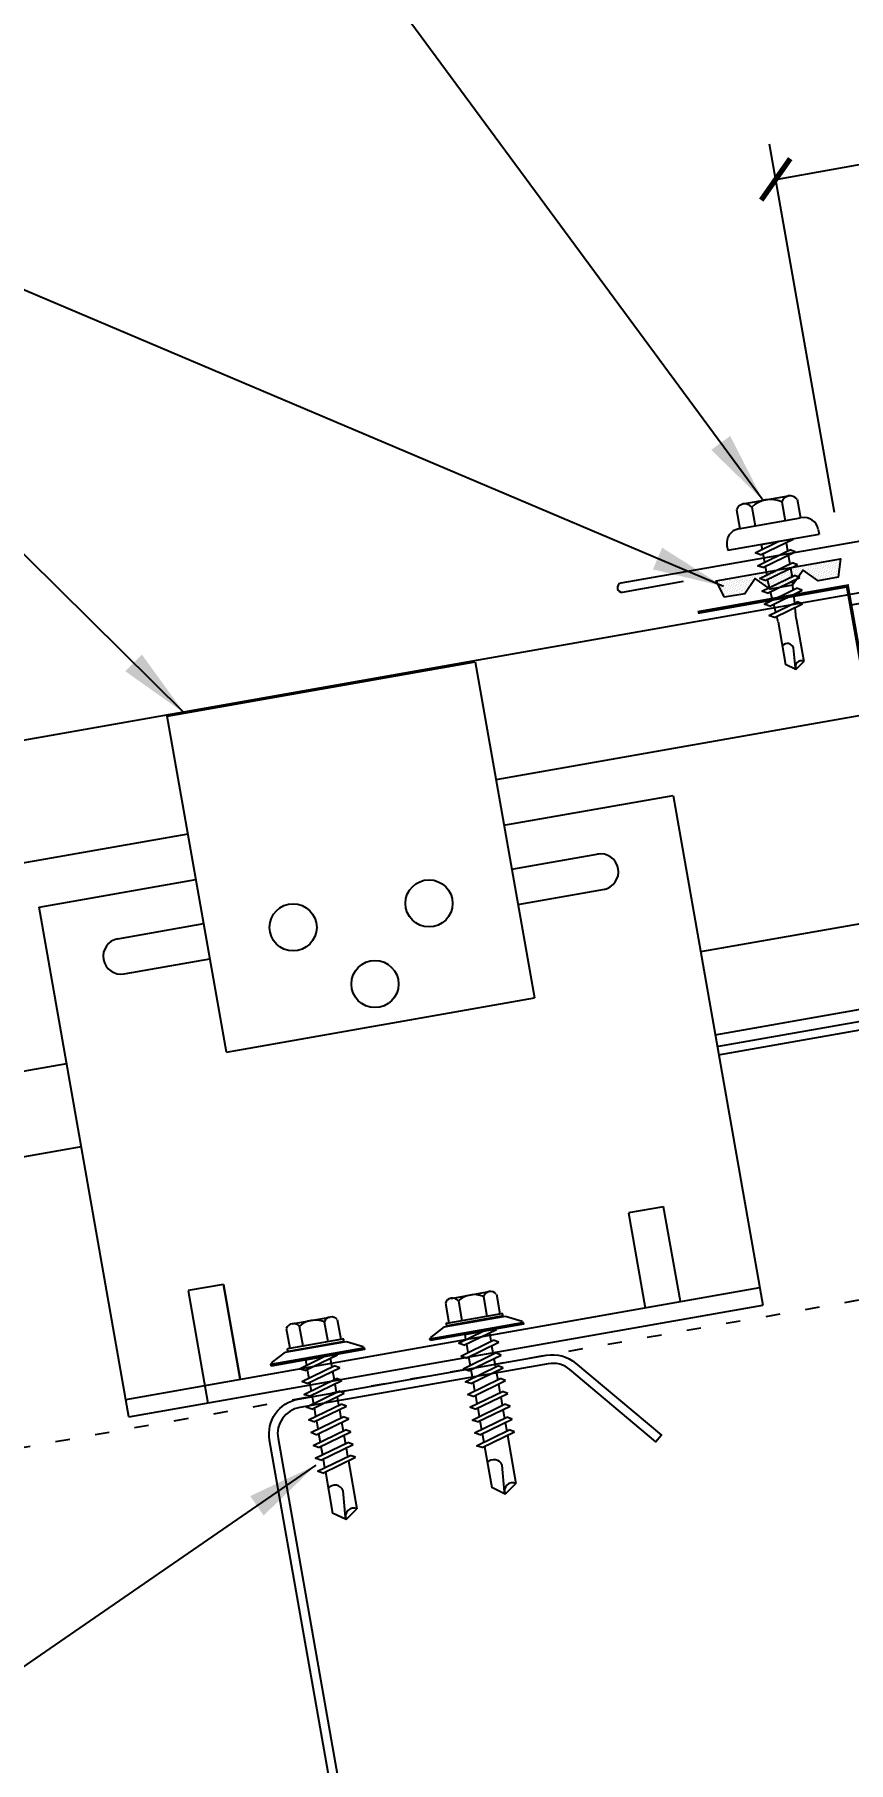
# Model space of a CAD drawing. Header units: inches. Extents: x 6.5 to 41.7, y 11.9 to 43.1.
# Drawn here: x 18.92 to 24.61, y 19.62 to 31.7 of the extents above; entities that cross this region are included whole.
import ezdxf

# ---------------------------------------------------------------- set-up
doc = ezdxf.new("R2010")
doc.units = ezdxf.units.IN
doc.header["$MEASUREMENT"] = 0
doc.linetypes.add('ACAD_ISO07W100', pattern=[3, 0, -3])
for name, color, linetype in [('CLIP', 5, 'Continuous'), ('CLO', 3, 'Continuous'), ('DIM', 7, 'Continuous'), ('FASTENER', 9, 'Continuous'), ('PANEL', 11, 'Continuous'), ('STLA', 12, 'Continuous'), ('TAPE', 8, 'Continuous'), ('TEXT', 2, 'Continuous'), ('TRIM', 6, 'Continuous')]:
    doc.layers.add(name, color=color, linetype=linetype)
doc.styles.add('TEXT1', font='ROMANS.shx', dxfattribs={"width": 0.75, "height": 0.375})
doc.dimstyles.new('DETAIL', dxfattribs={"dimscale": 4, "dimtxt": 0.09375, "dimasz": 0.0625, "dimexe": 0.0625, "dimexo": 0.125, "dimgap": 0.0625, "dimtad": 1, "dimdec": 4, "dimzin": 3, "dimdsep": 46, "dimlunit": 4, "dimtxsty": 'TEXT1', "dimblk": 'ARCHTICK', "dimcen": 0.0625, "dimclrd": 7, "dimclre": 7, "dimclrt": 2, "dimadec": 0, "dimazin": 0, "dimtfac": 0.59375, "dimtdec": 4, "dimtmove": 0, "dimatfit": 3, "dimfxl": 0, "dimtolj": 1, "dimtzin": 3, "dimarcsym": 0})
doc.dimstyles.new('DETAIL$7', dxfattribs={"dimscale": 4, "dimtxt": 0.09375, "dimasz": 0.125, "dimexe": 0.0625, "dimexo": 0.125, "dimgap": 0.0625, "dimtad": 1, "dimdec": 4, "dimzin": 3, "dimdsep": 46, "dimlunit": 4, "dimtxsty": 'TEXT1', "dimblk": 'ARCHTICK', "dimcen": 0.0625, "dimclrd": 7, "dimclre": 7, "dimclrt": 2, "dimadec": 0, "dimazin": 0, "dimtfac": 0.59375, "dimtdec": 4, "dimtmove": 0, "dimatfit": 3, "dimfxl": 0, "dimfrac": 2, "dimtolj": 1, "dimtzin": 3, "dimarcsym": 0})

# ---------------------------------------------------------------- blocks, each defined once
blk = doc.blocks.new('MB_DW1')
at = {"layer": 'FASTENER'}
for p, q in [((-0.181, 0.276), (-0.181, 0.137)), ((-0.135, 0.302), (0.135, 0.302)), ((-0.089, 0.276), (-0.089, 0.137)), ((0.089, 0.276), (0.089, 0.137)), ((0.181, 0.276), (0.181, 0.137)), ((-0.193, 0.137), (0.193, 0.137)), ((-0.181, 0.137), (0.181, 0.137)), ((-0.217, 0.114), (-0.326, 0.059)), ((-0.326, 0.059), (-0.326, 0.049)), ((-0.326, 0.049), (0.326, 0.049)), ((-0.217, 0.114), (0.217, 0.114)), ((-0.193, 0.119), (0.193, 0.119)), ((-0.139, -0.016), (0.046, 0.037)), ((-0.104, -0.036), (0.139, 0.033)), ((-0.086, 0.037), (-0.086, -0.001)), ((-0.086, 0.037), (0.086, 0.037)), ((0.086, 0.037), (0.133, 0.037)), ((0.086, 0.018), (0.086, -0.042)), ((0.139, 0.033), (0.133, 0.037)), ((0.217, 0.114), (0.326, 0.059)), ((0.326, 0.059), (0.326, 0.049)), ((-0.104, -0.036), (-0.139, -0.016)), ((-0.139, -0.107), (0.104, -0.038)), ((-0.104, -0.127), (-0.139, -0.107)), ((-0.104, -0.127), (0.139, -0.058)), ((-0.086, -0.031), (-0.086, -0.092)), ((0.086, -0.073), (0.086, -0.133)), ((0.139, -0.058), (0.104, -0.038)), ((-0.139, -0.198), (0.104, -0.128)), ((-0.104, -0.218), (-0.139, -0.198)), ((-0.139, -0.289), (0.104, -0.219)), ((-0.104, -0.218), (0.139, -0.149)), ((-0.104, -0.309), (0.139, -0.239)), ((-0.086, -0.122), (-0.086, -0.183)), ((-0.086, -0.213), (-0.086, -0.274)), ((0.086, -0.164), (0.086, -0.224)), ((0.139, -0.149), (0.104, -0.128)), ((0.139, -0.239), (0.104, -0.219)), ((-0.104, -0.309), (-0.139, -0.289)), ((-0.139, -0.38), (0.104, -0.31)), ((-0.104, -0.4), (0.139, -0.33)), ((-0.086, -0.304), (-0.086, -0.364)), ((0.086, -0.255), (0.086, -0.315)), ((0.086, -0.345), (0.086, -0.406)), ((0.139, -0.33), (0.104, -0.31)), ((-0.104, -0.4), (-0.139, -0.38)), ((-0.139, -0.47), (0.104, -0.401)), ((-0.104, -0.491), (-0.139, -0.47)), ((-0.104, -0.491), (0.139, -0.421)), ((-0.086, -0.395), (-0.086, -0.455)), ((0.086, -0.436), (0.086, -0.497)), ((0.139, -0.421), (0.104, -0.401)), ((-0.139, -0.561), (0.104, -0.492)), ((-0.104, -0.581), (-0.139, -0.561)), ((-0.139, -0.652), (0.104, -0.583)), ((-0.104, -0.581), (0.139, -0.512)), ((-0.104, -0.672), (0.139, -0.603)), ((-0.086, -0.486), (-0.086, -0.546)), ((-0.086, -0.577), (-0.086, -0.637)), ((0.086, -0.527), (0.086, -0.588)), ((0.139, -0.512), (0.104, -0.492)), ((0.139, -0.603), (0.104, -0.583)), ((-0.104, -0.672), (-0.139, -0.652)), ((-0.139, -0.743), (0.104, -0.674)), ((-0.104, -0.763), (0.139, -0.694)), ((-0.086, -0.667), (-0.086, -0.728)), ((0.086, -0.618), (0.086, -0.679)), ((0.086, -0.709), (0.086, -1.05)), ((0.139, -0.694), (0.104, -0.674)), ((-0.104, -0.763), (-0.139, -0.743)), ((-0.086, -0.758), (-0.086, -1.05)), ((-0.002, -1.095), (0.014, -0.909)), ((0, -1.111), (-0.086, -1.05)), ((0, -1.111), (0.086, -1.05))]:
    blk.add_line(p, q, dxfattribs=at)
blk.add_lwpolyline([(-0.331, 0.037), (-0.331, 0.049), (0.331, 0.049), (0.331, 0.037)], close=True, dxfattribs=at)
for centre, radius, start, end in [((-0.135, 0.25), 0.0527, 29.8754, 150.1246), ((0, 0.138), 0.164, 56.9974, 123.0026), ((0.135, 0.25), 0.0527, 29.8754, 150.1246), ((-0.193, 0.128), 0.00894, 90, 270), ((0.193, 0.128), 0.00894, 270, 90), ((-0.046, -0.921), 0.0615, 11.1445, 130.906), ((0.054, -1.097), 0.0563, 55.4585, 194.8454)]:
    blk.add_arc(centre, radius, start, end, dxfattribs=at)
blk = doc.blocks.new('MB_DW4')
at = {"layer": 'FASTENER'}
for p, q in [((-0.217, 0.305), (-0.217, 0.171)), ((-0.163, 0.337), (0.159, 0.337)), ((-0.108, 0.305), (-0.108, 0.171)), ((0.105, 0.305), (0.105, 0.171)), ((0.214, 0.305), (0.214, 0.171)), ((-0.226, 0.171), (0.214, 0.171)), ((-0.326, 0.071), (-0.326, 0.037)), ((-0.326, 0.037), (0.322, 0.037)), ((-0.141, -0.014), (0.037, 0.037)), ((-0.105, -0.034), (0.137, 0.035)), ((-0.088, 0.037), (-0.088, 0.001)), ((-0.088, 0.037), (0.085, 0.037)), ((0.085, 0.037), (0.134, 0.037)), ((0.085, 0.02), (0.085, -0.041)), ((0.137, 0.035), (0.134, 0.037)), ((0.322, 0.071), (0.322, 0.037)), ((-0.105, -0.034), (-0.141, -0.014)), ((-0.141, -0.105), (0.102, -0.036)), ((-0.105, -0.125), (-0.141, -0.105)), ((-0.105, -0.125), (0.137, -0.056)), ((-0.088, -0.029), (-0.088, -0.09)), ((-0.088, -0.12), (-0.088, -0.181)), ((0.085, -0.071), (0.085, -0.131)), ((0.137, -0.056), (0.102, -0.036)), ((-0.141, -0.196), (0.102, -0.127)), ((-0.105, -0.216), (-0.141, -0.196)), ((-0.141, -0.287), (0.102, -0.217)), ((-0.105, -0.216), (0.137, -0.147)), ((-0.105, -0.307), (0.137, -0.238)), ((-0.084, -0.27), (-0.088, -0.211)), ((0.084, -0.223), (0.085, -0.211)), ((0.085, -0.162), (0.085, -0.211)), ((0.137, -0.147), (0.102, -0.127)), ((0.137, -0.238), (0.102, -0.217)), ((-0.105, -0.307), (-0.141, -0.287)), ((-0.141, -0.378), (0.102, -0.308)), ((-0.105, -0.398), (0.137, -0.328)), ((-0.078, -0.36), (-0.082, -0.3)), ((0.071, -0.408), (0.075, -0.346)), ((0.077, -0.315), (0.082, -0.253)), ((0.137, -0.328), (0.102, -0.308)), ((-0.105, -0.398), (-0.141, -0.378)), ((-0.122, -0.463), (0.089, -0.403)), ((-0.086, -0.483), (-0.122, -0.463)), ((-0.086, -0.483), (0.124, -0.423)), ((-0.071, -0.449), (-0.075, -0.389)), ((-0.066, -0.516), (-0.069, -0.478)), ((0.063, -0.515), (0.068, -0.439)), ((0.124, -0.423), (0.089, -0.403)), ((-0.066, -0.516), (-0.066, -0.82)), ((0.063, -0.516), (0.063, -0.82)), ((-0.003, -0.854), (0.009, -0.714)), ((-0.002, -0.866), (-0.066, -0.82)), ((-0.002, -0.866), (0.063, -0.82))]:
    blk.add_line(p, q, dxfattribs=at)
for centre, radius, start, end in [((-0.163, 0.274), 0.0628, 29.8754, 150.1246), ((-0.002, 0.141), 0.196, 56.9974, 123.0026), ((0.159, 0.274), 0.0628, 29.8754, 150.1246), ((-0.226, 0.071), 0.1, 90, 180), ((0.222, 0.071), 0.1, 0, 90), ((0.073, -0.516), 0.01, 175.9484, 180), ((-0.036, -0.723), 0.0461, 11.1445, 130.906), ((0.039, -0.855), 0.0422, 55.4585, 194.8454)]:
    blk.add_arc(centre, radius, start, end, dxfattribs=at)
blk = doc.blocks.new('*X4')
at = {"color": 0}
for p, q in [((-0.434, 0.135), (-0.434, 0.135)), ((-0.434, 0.123), (-0.434, 0.123)), ((-0.422, 0.141), (-0.422, 0.141)), ((-0.422, 0.129), (-0.422, 0.129)), ((-0.41, 0.135), (-0.41, 0.135)), ((-0.41, 0.123), (-0.41, 0.123)), ((-0.398, 0.141), (-0.398, 0.141)), ((-0.398, 0.129), (-0.398, 0.129)), ((-0.387, 0.135), (-0.387, 0.135)), ((-0.387, 0.123), (-0.387, 0.123)), ((-0.375, 0.141), (-0.375, 0.141)), ((-0.375, 0.129), (-0.375, 0.129)), ((-0.363, 0.135), (-0.363, 0.135)), ((-0.363, 0.123), (-0.363, 0.123)), ((-0.352, 0.141), (-0.352, 0.141)), ((-0.352, 0.129), (-0.352, 0.129)), ((-0.34, 0.135), (-0.34, 0.135)), ((-0.34, 0.123), (-0.34, 0.123)), ((-0.328, 0.141), (-0.328, 0.141)), ((-0.328, 0.129), (-0.328, 0.129)), ((-0.316, 0.135), (-0.316, 0.135)), ((-0.316, 0.123), (-0.316, 0.123)), ((-0.305, 0.141), (-0.305, 0.141)), ((-0.305, 0.129), (-0.305, 0.129)), ((-0.293, 0.135), (-0.293, 0.135)), ((-0.293, 0.123), (-0.293, 0.123)), ((-0.281, 0.141), (-0.281, 0.141)), ((-0.281, 0.129), (-0.281, 0.129)), ((-0.27, 0.135), (-0.27, 0.135)), ((-0.27, 0.123), (-0.27, 0.123)), ((-0.258, 0.141), (-0.258, 0.141)), ((-0.258, 0.129), (-0.258, 0.129)), ((-0.246, 0.135), (-0.246, 0.135)), ((-0.246, 0.123), (-0.246, 0.123)), ((-0.234, 0.141), (-0.234, 0.141)), ((-0.234, 0.129), (-0.234, 0.129)), ((-0.223, 0.135), (-0.223, 0.135)), ((-0.223, 0.123), (-0.223, 0.123)), ((-0.211, 0.141), (-0.211, 0.141)), ((-0.211, 0.129), (-0.211, 0.129)), ((-0.199, 0.135), (-0.199, 0.135)), ((-0.199, 0.123), (-0.199, 0.123)), ((-0.188, 0.141), (-0.188, 0.141)), ((-0.188, 0.129), (-0.188, 0.129)), ((-0.176, 0.135), (-0.176, 0.135)), ((-0.176, 0.123), (-0.176, 0.123)), ((-0.164, 0.141), (-0.164, 0.141)), ((-0.164, 0.129), (-0.164, 0.129)), ((-0.152, 0.135), (-0.152, 0.135)), ((-0.152, 0.123), (-0.152, 0.123)), ((-0.141, 0.141), (-0.141, 0.141)), ((-0.141, 0.129), (-0.141, 0.129)), ((-0.129, 0.135), (-0.129, 0.135)), ((-0.129, 0.123), (-0.129, 0.123)), ((-0.117, 0.141), (-0.117, 0.141)), ((-0.117, 0.129), (-0.117, 0.129)), ((-0.105, 0.135), (-0.105, 0.135)), ((-0.105, 0.123), (-0.105, 0.123)), ((-0.094, 0.141), (-0.094, 0.141)), ((-0.094, 0.129), (-0.094, 0.129)), ((-0.082, 0.135), (-0.082, 0.135)), ((-0.082, 0.123), (-0.082, 0.123)), ((-0.07, 0.141), (-0.07, 0.141)), ((-0.07, 0.129), (-0.07, 0.129)), ((-0.059, 0.135), (-0.059, 0.135)), ((-0.059, 0.123), (-0.059, 0.123)), ((-0.047, 0.141), (-0.047, 0.141)), ((-0.047, 0.129), (-0.047, 0.129)), ((-0.035, 0.135), (-0.035, 0.135)), ((-0.035, 0.123), (-0.035, 0.123)), ((-0.023, 0.141), (-0.023, 0.141)), ((-0.023, 0.129), (-0.023, 0.129)), ((-0.012, 0.135), (-0.012, 0.135)), ((-0.012, 0.123), (-0.012, 0.123)), ((0, 0.141), (0, 0.141)), ((0, 0.129), (0, 0.129)), ((0.012, 0.135), (0.012, 0.135)), ((0.012, 0.123), (0.012, 0.123)), ((0.023, 0.141), (0.023, 0.141)), ((0.023, 0.129), (0.023, 0.129)), ((0.035, 0.135), (0.035, 0.135)), ((0.035, 0.123), (0.035, 0.123)), ((0.047, 0.141), (0.047, 0.141)), ((0.047, 0.129), (0.047, 0.129)), ((0.059, 0.135), (0.059, 0.135)), ((0.059, 0.123), (0.059, 0.123)), ((0.07, 0.141), (0.07, 0.141)), ((0.07, 0.129), (0.07, 0.129)), ((0.082, 0.135), (0.082, 0.135)), ((0.082, 0.123), (0.082, 0.123)), ((0.094, 0.141), (0.094, 0.141)), ((0.094, 0.129), (0.094, 0.129)), ((0.105, 0.135), (0.105, 0.135)), ((0.105, 0.123), (0.105, 0.123)), ((0.117, 0.141), (0.117, 0.141)), ((0.117, 0.129), (0.117, 0.129)), ((0.129, 0.135), (0.129, 0.135)), ((0.129, 0.123), (0.129, 0.123)), ((0.141, 0.141), (0.141, 0.141)), ((0.141, 0.129), (0.141, 0.129)), ((0.152, 0.135), (0.152, 0.135)), ((0.152, 0.123), (0.152, 0.123)), ((0.164, 0.141), (0.164, 0.141)), ((0.164, 0.129), (0.164, 0.129)), ((0.176, 0.135), (0.176, 0.135)), ((0.176, 0.123), (0.176, 0.123)), ((0.188, 0.141), (0.188, 0.141)), ((0.188, 0.129), (0.188, 0.129)), ((0.199, 0.135), (0.199, 0.135)), ((0.199, 0.123), (0.199, 0.123)), ((0.211, 0.141), (0.211, 0.141)), ((0.211, 0.129), (0.211, 0.129)), ((0.223, 0.135), (0.223, 0.135)), ((0.223, 0.123), (0.223, 0.123)), ((0.234, 0.141), (0.234, 0.141)), ((0.234, 0.129), (0.234, 0.129)), ((0.246, 0.135), (0.246, 0.135)), ((0.246, 0.123), (0.246, 0.123)), ((0.258, 0.141), (0.258, 0.141)), ((0.258, 0.129), (0.258, 0.129)), ((0.27, 0.135), (0.27, 0.135)), ((0.27, 0.123), (0.27, 0.123)), ((0.281, 0.141), (0.281, 0.141)), ((0.281, 0.129), (0.281, 0.129)), ((0.293, 0.135), (0.293, 0.135)), ((0.293, 0.123), (0.293, 0.123)), ((0.305, 0.141), (0.305, 0.141)), ((0.305, 0.129), (0.305, 0.129)), ((0.316, 0.135), (0.316, 0.135)), ((0.316, 0.123), (0.316, 0.123)), ((0.328, 0.141), (0.328, 0.141)), ((0.328, 0.129), (0.328, 0.129)), ((0.34, 0.135), (0.34, 0.135)), ((0.34, 0.123), (0.34, 0.123)), ((0.352, 0.141), (0.352, 0.141)), ((0.352, 0.129), (0.352, 0.129)), ((0.363, 0.135), (0.363, 0.135)), ((0.363, 0.123), (0.363, 0.123)), ((0.375, 0.141), (0.375, 0.141)), ((0.375, 0.129), (0.375, 0.129)), ((0.387, 0.135), (0.387, 0.135)), ((0.387, 0.123), (0.387, 0.123)), ((0.398, 0.141), (0.398, 0.141)), ((0.398, 0.129), (0.398, 0.129)), ((0.41, 0.135), (0.41, 0.135)), ((0.41, 0.123), (0.41, 0.123)), ((0.422, 0.141), (0.422, 0.141)), ((0.422, 0.129), (0.422, 0.129)), ((0.434, 0.135), (0.434, 0.135)), ((0.434, 0.123), (0.434, 0.123)), ((-0.422, 0.117), (-0.422, 0.117)), ((-0.422, 0.105), (-0.422, 0.105)), ((-0.422, 0.094), (-0.422, 0.094)), ((-0.422, 0.082), (-0.422, 0.082)), ((-0.41, 0.111), (-0.41, 0.111)), ((-0.41, 0.1), (-0.41, 0.1)), ((-0.41, 0.088), (-0.41, 0.088)), ((-0.41, 0.076), (-0.41, 0.076)), ((-0.41, 0.064), (-0.41, 0.064)), ((-0.41, 0.053), (-0.41, 0.053)), ((-0.41, 0.041), (-0.41, 0.041)), ((-0.398, 0.117), (-0.398, 0.117)), ((-0.398, 0.105), (-0.398, 0.105)), ((-0.398, 0.094), (-0.398, 0.094)), ((-0.398, 0.082), (-0.398, 0.082)), ((-0.398, 0.07), (-0.398, 0.07)), ((-0.398, 0.059), (-0.398, 0.059)), ((-0.398, 0.047), (-0.398, 0.047)), ((-0.398, 0.035), (-0.398, 0.035)), ((-0.398, 0.023), (-0.398, 0.023)), ((-0.387, 0.111), (-0.387, 0.111)), ((-0.387, 0.1), (-0.387, 0.1)), ((-0.387, 0.088), (-0.387, 0.088)), ((-0.387, 0.076), (-0.387, 0.076)), ((-0.387, 0.064), (-0.387, 0.064)), ((-0.387, 0.053), (-0.387, 0.053)), ((-0.387, 0.041), (-0.387, 0.041)), ((-0.387, 0.029), (-0.387, 0.029)), ((-0.375, 0.117), (-0.375, 0.117)), ((-0.375, 0.105), (-0.375, 0.105)), ((-0.375, 0.094), (-0.375, 0.094)), ((-0.375, 0.082), (-0.375, 0.082)), ((-0.375, 0.07), (-0.375, 0.07)), ((-0.375, 0.059), (-0.375, 0.059)), ((-0.375, 0.047), (-0.375, 0.047)), ((-0.375, 0.035), (-0.375, 0.035)), ((-0.375, 0.023), (-0.375, 0.023)), ((-0.363, 0.111), (-0.363, 0.111)), ((-0.363, 0.1), (-0.363, 0.1)), ((-0.363, 0.088), (-0.363, 0.088)), ((-0.363, 0.076), (-0.363, 0.076)), ((-0.363, 0.064), (-0.363, 0.064)), ((-0.363, 0.053), (-0.363, 0.053)), ((-0.363, 0.041), (-0.363, 0.041)), ((-0.363, 0.029), (-0.363, 0.029)), ((-0.352, 0.117), (-0.352, 0.117)), ((-0.352, 0.105), (-0.352, 0.105)), ((-0.352, 0.094), (-0.352, 0.094)), ((-0.352, 0.082), (-0.352, 0.082)), ((-0.352, 0.07), (-0.352, 0.07)), ((-0.352, 0.059), (-0.352, 0.059)), ((-0.352, 0.047), (-0.352, 0.047)), ((-0.352, 0.035), (-0.352, 0.035)), ((-0.352, 0.023), (-0.352, 0.023)), ((-0.34, 0.111), (-0.34, 0.111)), ((-0.34, 0.1), (-0.34, 0.1)), ((-0.34, 0.088), (-0.34, 0.088)), ((-0.34, 0.076), (-0.34, 0.076)), ((-0.34, 0.064), (-0.34, 0.064)), ((-0.34, 0.053), (-0.34, 0.053)), ((-0.34, 0.041), (-0.34, 0.041)), ((-0.34, 0.029), (-0.34, 0.029)), ((-0.328, 0.117), (-0.328, 0.117)), ((-0.328, 0.105), (-0.328, 0.105)), ((-0.328, 0.094), (-0.328, 0.094)), ((-0.328, 0.082), (-0.328, 0.082)), ((-0.328, 0.07), (-0.328, 0.07)), ((-0.328, 0.059), (-0.328, 0.059)), ((-0.328, 0.047), (-0.328, 0.047)), ((-0.328, 0.035), (-0.328, 0.035)), ((-0.328, 0.023), (-0.328, 0.023)), ((-0.316, 0.111), (-0.316, 0.111)), ((-0.316, 0.1), (-0.316, 0.1)), ((-0.316, 0.088), (-0.316, 0.088)), ((-0.316, 0.076), (-0.316, 0.076)), ((-0.316, 0.064), (-0.316, 0.064)), ((-0.316, 0.053), (-0.316, 0.053)), ((-0.316, 0.041), (-0.316, 0.041)), ((-0.316, 0.029), (-0.316, 0.029)), ((-0.305, 0.117), (-0.305, 0.117)), ((-0.305, 0.105), (-0.305, 0.105)), ((-0.305, 0.094), (-0.305, 0.094)), ((-0.305, 0.082), (-0.305, 0.082)), ((-0.305, 0.07), (-0.305, 0.07)), ((-0.305, 0.059), (-0.305, 0.059)), ((-0.305, 0.047), (-0.305, 0.047)), ((-0.305, 0.035), (-0.305, 0.035)), ((-0.305, 0.023), (-0.305, 0.023)), ((-0.293, 0.111), (-0.293, 0.111)), ((-0.293, 0.1), (-0.293, 0.1)), ((-0.293, 0.088), (-0.293, 0.088)), ((-0.293, 0.076), (-0.293, 0.076)), ((-0.293, 0.064), (-0.293, 0.064)), ((-0.293, 0.053), (-0.293, 0.053)), ((-0.293, 0.041), (-0.293, 0.041)), ((-0.293, 0.029), (-0.293, 0.029)), ((-0.281, 0.117), (-0.281, 0.117)), ((-0.281, 0.105), (-0.281, 0.105)), ((-0.281, 0.094), (-0.281, 0.094)), ((-0.281, 0.082), (-0.281, 0.082)), ((-0.281, 0.07), (-0.281, 0.07)), ((-0.281, 0.059), (-0.281, 0.059)), ((-0.281, 0.047), (-0.281, 0.047)), ((-0.281, 0.035), (-0.281, 0.035)), ((-0.281, 0.023), (-0.281, 0.023)), ((-0.27, 0.111), (-0.27, 0.111)), ((-0.27, 0.1), (-0.27, 0.1)), ((-0.27, 0.088), (-0.27, 0.088)), ((-0.27, 0.076), (-0.27, 0.076)), ((-0.27, 0.064), (-0.27, 0.064)), ((-0.27, 0.053), (-0.27, 0.053)), ((-0.27, 0.041), (-0.27, 0.041)), ((-0.27, 0.029), (-0.27, 0.029)), ((-0.258, 0.117), (-0.258, 0.117)), ((-0.258, 0.105), (-0.258, 0.105)), ((-0.258, 0.094), (-0.258, 0.094)), ((-0.258, 0.082), (-0.258, 0.082)), ((-0.258, 0.07), (-0.258, 0.07)), ((-0.258, 0.059), (-0.258, 0.059)), ((-0.258, 0.047), (-0.258, 0.047)), ((-0.258, 0.035), (-0.258, 0.035)), ((-0.258, 0.023), (-0.258, 0.023)), ((-0.246, 0.111), (-0.246, 0.111)), ((-0.246, 0.1), (-0.246, 0.1)), ((-0.246, 0.088), (-0.246, 0.088)), ((-0.246, 0.076), (-0.246, 0.076)), ((-0.246, 0.064), (-0.246, 0.064)), ((-0.246, 0.053), (-0.246, 0.053)), ((-0.246, 0.041), (-0.246, 0.041)), ((-0.234, 0.117), (-0.234, 0.117)), ((-0.234, 0.105), (-0.234, 0.105)), ((-0.234, 0.094), (-0.234, 0.094)), ((-0.234, 0.082), (-0.234, 0.082)), ((-0.234, 0.07), (-0.234, 0.07)), ((-0.234, 0.059), (-0.234, 0.059)), ((-0.234, 0.047), (-0.234, 0.047)), ((-0.223, 0.111), (-0.223, 0.111)), ((-0.223, 0.1), (-0.223, 0.1)), ((-0.223, 0.088), (-0.223, 0.088)), ((-0.223, 0.076), (-0.223, 0.076)), ((-0.223, 0.064), (-0.223, 0.064)), ((-0.211, 0.117), (-0.211, 0.117)), ((-0.211, 0.105), (-0.211, 0.105)), ((-0.211, 0.094), (-0.211, 0.094)), ((-0.211, 0.082), (-0.211, 0.082)), ((-0.211, 0.07), (-0.211, 0.07)), ((-0.199, 0.111), (-0.199, 0.111)), ((-0.199, 0.1), (-0.199, 0.1)), ((-0.199, 0.088), (-0.199, 0.088)), ((-0.188, 0.117), (-0.188, 0.117)), ((-0.188, 0.105), (-0.188, 0.105)), ((-0.188, 0.094), (-0.188, 0.094)), ((-0.176, 0.111), (-0.176, 0.111)), ((-0.164, 0.117), (-0.164, 0.117)), ((-0.164, 0.105), (-0.164, 0.105)), ((-0.152, 0.111), (-0.152, 0.111)), ((-0.152, 0.1), (-0.152, 0.1)), ((-0.141, 0.117), (-0.141, 0.117)), ((-0.141, 0.105), (-0.141, 0.105)), ((-0.141, 0.094), (-0.141, 0.094)), ((-0.141, 0.082), (-0.141, 0.082)), ((-0.129, 0.111), (-0.129, 0.111)), ((-0.129, 0.1), (-0.129, 0.1)), ((-0.129, 0.088), (-0.129, 0.088)), ((-0.129, 0.076), (-0.129, 0.076)), ((-0.117, 0.117), (-0.117, 0.117)), ((-0.117, 0.105), (-0.117, 0.105)), ((-0.117, 0.094), (-0.117, 0.094)), ((-0.117, 0.082), (-0.117, 0.082)), ((-0.117, 0.07), (-0.117, 0.07)), ((-0.117, 0.059), (-0.117, 0.059)), ((-0.105, 0.111), (-0.105, 0.111)), ((-0.105, 0.1), (-0.105, 0.1)), ((-0.105, 0.088), (-0.105, 0.088)), ((-0.105, 0.076), (-0.105, 0.076)), ((-0.105, 0.064), (-0.105, 0.064)), ((-0.105, 0.053), (-0.105, 0.053)), ((-0.094, 0.117), (-0.094, 0.117)), ((-0.094, 0.105), (-0.094, 0.105)), ((-0.094, 0.094), (-0.094, 0.094)), ((-0.094, 0.082), (-0.094, 0.082)), ((-0.094, 0.07), (-0.094, 0.07)), ((-0.094, 0.059), (-0.094, 0.059)), ((-0.094, 0.047), (-0.094, 0.047)), ((-0.094, 0.035), (-0.094, 0.035)), ((-0.082, 0.111), (-0.082, 0.111)), ((-0.082, 0.1), (-0.082, 0.1)), ((-0.082, 0.088), (-0.082, 0.088)), ((-0.082, 0.076), (-0.082, 0.076)), ((-0.082, 0.064), (-0.082, 0.064)), ((-0.082, 0.053), (-0.082, 0.053)), ((-0.082, 0.041), (-0.082, 0.041)), ((-0.082, 0.029), (-0.082, 0.029)), ((-0.07, 0.117), (-0.07, 0.117)), ((-0.07, 0.105), (-0.07, 0.105)), ((-0.07, 0.094), (-0.07, 0.094)), ((-0.07, 0.082), (-0.07, 0.082)), ((-0.07, 0.07), (-0.07, 0.07)), ((-0.07, 0.059), (-0.07, 0.059)), ((-0.07, 0.047), (-0.07, 0.047)), ((-0.07, 0.035), (-0.07, 0.035)), ((-0.07, 0.023), (-0.07, 0.023)), ((-0.059, 0.111), (-0.059, 0.111)), ((-0.059, 0.1), (-0.059, 0.1)), ((-0.059, 0.088), (-0.059, 0.088)), ((-0.059, 0.076), (-0.059, 0.076)), ((-0.059, 0.064), (-0.059, 0.064)), ((-0.059, 0.053), (-0.059, 0.053)), ((-0.059, 0.041), (-0.059, 0.041)), ((-0.059, 0.029), (-0.059, 0.029)), ((-0.047, 0.117), (-0.047, 0.117)), ((-0.047, 0.105), (-0.047, 0.105)), ((-0.047, 0.094), (-0.047, 0.094)), ((-0.047, 0.082), (-0.047, 0.082)), ((-0.047, 0.07), (-0.047, 0.07)), ((-0.047, 0.059), (-0.047, 0.059)), ((-0.047, 0.047), (-0.047, 0.047)), ((-0.047, 0.035), (-0.047, 0.035)), ((-0.047, 0.023), (-0.047, 0.023)), ((-0.035, 0.111), (-0.035, 0.111)), ((-0.035, 0.1), (-0.035, 0.1)), ((-0.035, 0.088), (-0.035, 0.088)), ((-0.035, 0.076), (-0.035, 0.076)), ((-0.035, 0.064), (-0.035, 0.064)), ((-0.035, 0.053), (-0.035, 0.053)), ((-0.035, 0.041), (-0.035, 0.041)), ((-0.035, 0.029), (-0.035, 0.029)), ((-0.023, 0.117), (-0.023, 0.117)), ((-0.023, 0.105), (-0.023, 0.105)), ((-0.023, 0.094), (-0.023, 0.094)), ((-0.023, 0.082), (-0.023, 0.082)), ((-0.023, 0.07), (-0.023, 0.07)), ((-0.023, 0.059), (-0.023, 0.059)), ((-0.023, 0.047), (-0.023, 0.047)), ((-0.023, 0.035), (-0.023, 0.035)), ((-0.023, 0.023), (-0.023, 0.023)), ((-0.012, 0.111), (-0.012, 0.111)), ((-0.012, 0.1), (-0.012, 0.1)), ((-0.012, 0.088), (-0.012, 0.088)), ((-0.012, 0.076), (-0.012, 0.076)), ((-0.012, 0.064), (-0.012, 0.064)), ((-0.012, 0.053), (-0.012, 0.053)), ((-0.012, 0.041), (-0.012, 0.041)), ((-0.012, 0.029), (-0.012, 0.029)), ((0, 0.117), (0, 0.117)), ((0, 0.105), (0, 0.105)), ((0, 0.094), (0, 0.094)), ((0, 0.082), (0, 0.082)), ((0, 0.07), (0, 0.07)), ((0, 0.059), (0, 0.059)), ((0, 0.047), (0, 0.047)), ((0, 0.035), (0, 0.035)), ((0, 0.023), (0, 0.023)), ((0.012, 0.111), (0.012, 0.111)), ((0.012, 0.1), (0.012, 0.1)), ((0.012, 0.088), (0.012, 0.088)), ((0.012, 0.076), (0.012, 0.076)), ((0.012, 0.064), (0.012, 0.064)), ((0.012, 0.053), (0.012, 0.053)), ((0.012, 0.041), (0.012, 0.041)), ((0.012, 0.029), (0.012, 0.029)), ((0.023, 0.117), (0.023, 0.117)), ((0.023, 0.105), (0.023, 0.105)), ((0.023, 0.094), (0.023, 0.094)), ((0.023, 0.082), (0.023, 0.082)), ((0.023, 0.07), (0.023, 0.07)), ((0.023, 0.059), (0.023, 0.059)), ((0.023, 0.047), (0.023, 0.047)), ((0.023, 0.035), (0.023, 0.035)), ((0.023, 0.023), (0.023, 0.023)), ((0.035, 0.111), (0.035, 0.111)), ((0.035, 0.1), (0.035, 0.1)), ((0.035, 0.088), (0.035, 0.088)), ((0.035, 0.076), (0.035, 0.076)), ((0.035, 0.064), (0.035, 0.064)), ((0.035, 0.053), (0.035, 0.053)), ((0.035, 0.041), (0.035, 0.041)), ((0.035, 0.029), (0.035, 0.029)), ((0.047, 0.117), (0.047, 0.117)), ((0.047, 0.105), (0.047, 0.105)), ((0.047, 0.094), (0.047, 0.094)), ((0.047, 0.082), (0.047, 0.082)), ((0.047, 0.07), (0.047, 0.07)), ((0.047, 0.059), (0.047, 0.059)), ((0.047, 0.047), (0.047, 0.047)), ((0.047, 0.035), (0.047, 0.035)), ((0.047, 0.023), (0.047, 0.023)), ((0.059, 0.111), (0.059, 0.111)), ((0.059, 0.1), (0.059, 0.1)), ((0.059, 0.088), (0.059, 0.088)), ((0.059, 0.076), (0.059, 0.076)), ((0.059, 0.064), (0.059, 0.064)), ((0.059, 0.053), (0.059, 0.053)), ((0.059, 0.041), (0.059, 0.041)), ((0.059, 0.029), (0.059, 0.029)), ((0.07, 0.117), (0.07, 0.117)), ((0.07, 0.105), (0.07, 0.105)), ((0.07, 0.094), (0.07, 0.094)), ((0.07, 0.082), (0.07, 0.082)), ((0.07, 0.07), (0.07, 0.07)), ((0.07, 0.059), (0.07, 0.059)), ((0.07, 0.047), (0.07, 0.047)), ((0.07, 0.035), (0.07, 0.035)), ((0.07, 0.023), (0.07, 0.023)), ((0.082, 0.111), (0.082, 0.111)), ((0.082, 0.1), (0.082, 0.1)), ((0.082, 0.088), (0.082, 0.088)), ((0.082, 0.076), (0.082, 0.076)), ((0.082, 0.064), (0.082, 0.064)), ((0.082, 0.053), (0.082, 0.053)), ((0.082, 0.041), (0.082, 0.041)), ((0.082, 0.029), (0.082, 0.029)), ((0.094, 0.117), (0.094, 0.117)), ((0.094, 0.105), (0.094, 0.105)), ((0.094, 0.094), (0.094, 0.094)), ((0.094, 0.082), (0.094, 0.082)), ((0.094, 0.07), (0.094, 0.07)), ((0.094, 0.059), (0.094, 0.059)), ((0.094, 0.047), (0.094, 0.047)), ((0.094, 0.035), (0.094, 0.035)), ((0.105, 0.111), (0.105, 0.111)), ((0.105, 0.1), (0.105, 0.1)), ((0.105, 0.088), (0.105, 0.088)), ((0.105, 0.076), (0.105, 0.076)), ((0.105, 0.064), (0.105, 0.064)), ((0.105, 0.053), (0.105, 0.053)), ((0.117, 0.117), (0.117, 0.117)), ((0.117, 0.105), (0.117, 0.105)), ((0.117, 0.094), (0.117, 0.094)), ((0.117, 0.082), (0.117, 0.082)), ((0.117, 0.07), (0.117, 0.07)), ((0.117, 0.059), (0.117, 0.059)), ((0.129, 0.111), (0.129, 0.111)), ((0.129, 0.1), (0.129, 0.1)), ((0.129, 0.088), (0.129, 0.088)), ((0.129, 0.076), (0.129, 0.076)), ((0.141, 0.117), (0.141, 0.117)), ((0.141, 0.105), (0.141, 0.105)), ((0.141, 0.094), (0.141, 0.094)), ((0.141, 0.082), (0.141, 0.082)), ((0.152, 0.111), (0.152, 0.111)), ((0.152, 0.1), (0.152, 0.1)), ((0.164, 0.117), (0.164, 0.117)), ((0.164, 0.105), (0.164, 0.105)), ((0.176, 0.111), (0.176, 0.111)), ((0.188, 0.117), (0.188, 0.117)), ((0.188, 0.105), (0.188, 0.105)), ((0.188, 0.094), (0.188, 0.094)), ((0.199, 0.111), (0.199, 0.111)), ((0.199, 0.1), (0.199, 0.1)), ((0.199, 0.088), (0.199, 0.088)), ((0.211, 0.117), (0.211, 0.117)), ((0.211, 0.105), (0.211, 0.105)), ((0.211, 0.094), (0.211, 0.094)), ((0.211, 0.082), (0.211, 0.082)), ((0.211, 0.07), (0.211, 0.07)), ((0.223, 0.111), (0.223, 0.111)), ((0.223, 0.1), (0.223, 0.1)), ((0.223, 0.088), (0.223, 0.088)), ((0.223, 0.076), (0.223, 0.076)), ((0.223, 0.064), (0.223, 0.064)), ((0.234, 0.117), (0.234, 0.117)), ((0.234, 0.105), (0.234, 0.105)), ((0.234, 0.094), (0.234, 0.094)), ((0.234, 0.082), (0.234, 0.082)), ((0.234, 0.07), (0.234, 0.07)), ((0.234, 0.059), (0.234, 0.059)), ((0.234, 0.047), (0.234, 0.047)), ((0.246, 0.111), (0.246, 0.111)), ((0.246, 0.1), (0.246, 0.1)), ((0.246, 0.088), (0.246, 0.088)), ((0.246, 0.076), (0.246, 0.076)), ((0.246, 0.064), (0.246, 0.064)), ((0.246, 0.053), (0.246, 0.053)), ((0.246, 0.041), (0.246, 0.041)), ((0.258, 0.117), (0.258, 0.117)), ((0.258, 0.105), (0.258, 0.105)), ((0.258, 0.094), (0.258, 0.094)), ((0.258, 0.082), (0.258, 0.082)), ((0.258, 0.07), (0.258, 0.07)), ((0.258, 0.059), (0.258, 0.059)), ((0.258, 0.047), (0.258, 0.047)), ((0.258, 0.035), (0.258, 0.035)), ((0.258, 0.023), (0.258, 0.023)), ((0.27, 0.111), (0.27, 0.111)), ((0.27, 0.1), (0.27, 0.1)), ((0.27, 0.088), (0.27, 0.088)), ((0.27, 0.076), (0.27, 0.076)), ((0.27, 0.064), (0.27, 0.064)), ((0.27, 0.053), (0.27, 0.053)), ((0.27, 0.041), (0.27, 0.041)), ((0.27, 0.029), (0.27, 0.029)), ((0.281, 0.117), (0.281, 0.117)), ((0.281, 0.105), (0.281, 0.105)), ((0.281, 0.094), (0.281, 0.094)), ((0.281, 0.082), (0.281, 0.082)), ((0.281, 0.07), (0.281, 0.07)), ((0.281, 0.059), (0.281, 0.059)), ((0.281, 0.047), (0.281, 0.047)), ((0.281, 0.035), (0.281, 0.035)), ((0.281, 0.023), (0.281, 0.023)), ((0.293, 0.111), (0.293, 0.111)), ((0.293, 0.1), (0.293, 0.1)), ((0.293, 0.088), (0.293, 0.088)), ((0.293, 0.076), (0.293, 0.076)), ((0.293, 0.064), (0.293, 0.064)), ((0.293, 0.053), (0.293, 0.053)), ((0.293, 0.041), (0.293, 0.041)), ((0.293, 0.029), (0.293, 0.029)), ((0.305, 0.117), (0.305, 0.117)), ((0.305, 0.105), (0.305, 0.105)), ((0.305, 0.094), (0.305, 0.094)), ((0.305, 0.082), (0.305, 0.082)), ((0.305, 0.07), (0.305, 0.07)), ((0.305, 0.059), (0.305, 0.059)), ((0.305, 0.047), (0.305, 0.047)), ((0.305, 0.035), (0.305, 0.035)), ((0.305, 0.023), (0.305, 0.023)), ((0.316, 0.111), (0.316, 0.111)), ((0.316, 0.1), (0.316, 0.1)), ((0.316, 0.088), (0.316, 0.088)), ((0.316, 0.076), (0.316, 0.076)), ((0.316, 0.064), (0.316, 0.064)), ((0.316, 0.053), (0.316, 0.053)), ((0.316, 0.041), (0.316, 0.041)), ((0.316, 0.029), (0.316, 0.029)), ((0.328, 0.117), (0.328, 0.117)), ((0.328, 0.105), (0.328, 0.105)), ((0.328, 0.094), (0.328, 0.094)), ((0.328, 0.082), (0.328, 0.082)), ((0.328, 0.07), (0.328, 0.07)), ((0.328, 0.059), (0.328, 0.059)), ((0.328, 0.047), (0.328, 0.047)), ((0.328, 0.035), (0.328, 0.035)), ((0.328, 0.023), (0.328, 0.023)), ((0.34, 0.111), (0.34, 0.111)), ((0.34, 0.1), (0.34, 0.1)), ((0.34, 0.088), (0.34, 0.088)), ((0.34, 0.076), (0.34, 0.076)), ((0.34, 0.064), (0.34, 0.064)), ((0.34, 0.053), (0.34, 0.053)), ((0.34, 0.041), (0.34, 0.041)), ((0.34, 0.029), (0.34, 0.029)), ((0.352, 0.117), (0.352, 0.117)), ((0.352, 0.105), (0.352, 0.105)), ((0.352, 0.094), (0.352, 0.094)), ((0.352, 0.082), (0.352, 0.082)), ((0.352, 0.07), (0.352, 0.07)), ((0.352, 0.059), (0.352, 0.059)), ((0.352, 0.047), (0.352, 0.047)), ((0.352, 0.035), (0.352, 0.035)), ((0.352, 0.023), (0.352, 0.023)), ((0.363, 0.111), (0.363, 0.111)), ((0.363, 0.1), (0.363, 0.1)), ((0.363, 0.088), (0.363, 0.088)), ((0.363, 0.076), (0.363, 0.076)), ((0.363, 0.064), (0.363, 0.064)), ((0.363, 0.053), (0.363, 0.053)), ((0.363, 0.041), (0.363, 0.041)), ((0.363, 0.029), (0.363, 0.029)), ((0.375, 0.117), (0.375, 0.117)), ((0.375, 0.105), (0.375, 0.105)), ((0.375, 0.094), (0.375, 0.094)), ((0.375, 0.082), (0.375, 0.082)), ((0.375, 0.07), (0.375, 0.07)), ((0.375, 0.059), (0.375, 0.059)), ((0.375, 0.047), (0.375, 0.047)), ((0.375, 0.035), (0.375, 0.035)), ((0.375, 0.023), (0.375, 0.023)), ((0.387, 0.111), (0.387, 0.111)), ((0.387, 0.1), (0.387, 0.1)), ((0.387, 0.088), (0.387, 0.088)), ((0.387, 0.076), (0.387, 0.076)), ((0.387, 0.064), (0.387, 0.064)), ((0.387, 0.053), (0.387, 0.053)), ((0.387, 0.041), (0.387, 0.041)), ((0.387, 0.029), (0.387, 0.029)), ((0.398, 0.117), (0.398, 0.117)), ((0.398, 0.105), (0.398, 0.105)), ((0.398, 0.094), (0.398, 0.094)), ((0.398, 0.082), (0.398, 0.082)), ((0.398, 0.07), (0.398, 0.07)), ((0.398, 0.059), (0.398, 0.059)), ((0.398, 0.047), (0.398, 0.047)), ((0.398, 0.035), (0.398, 0.035)), ((0.398, 0.023), (0.398, 0.023)), ((0.41, 0.111), (0.41, 0.111)), ((0.41, 0.1), (0.41, 0.1)), ((0.41, 0.088), (0.41, 0.088)), ((0.41, 0.076), (0.41, 0.076)), ((0.41, 0.064), (0.41, 0.064)), ((0.41, 0.053), (0.41, 0.053)), ((0.41, 0.041), (0.41, 0.041)), ((0.422, 0.117), (0.422, 0.117)), ((0.422, 0.105), (0.422, 0.105)), ((0.422, 0.094), (0.422, 0.094)), ((0.422, 0.082), (0.422, 0.082))]:
    blk.add_line(p, q, dxfattribs=at)
blk = doc.blocks.new('MB_DBTAP')
at = {"layer": 'TAPE', "color": 9}
blk.add_lwpolyline([(-0.403, 0.018), (-0.442, 0.141), (0.442, 0.141), (0.403, 0.018), (0.26, 0.018), (0.17, 0.109), (0.079, 0.018), (0, 0.018), (-0.079, 0.018), (-0.17, 0.109), (-0.26, 0.018)], close=True, dxfattribs=at)
at = {"layer": 'TAPE', "color": 251}
blk.add_blockref('*X4', (0, 0), dxfattribs=at)
blk = doc.blocks.new('_ArchTick')
at = {"color": 0, "linetype": 'ByBlock', "const_width": 0.15}
blk.add_lwpolyline([(-0.5, -0.5), (0.5, 0.5)], dxfattribs=at)
blk = doc.blocks.new('*D26')
at = {"layer": 'DEFPOINTS', "color": 0}
for p in [(26.055, 31.029), (26.554, 28.209), (24.602, 27.863)]:
    blk.add_point(p, dxfattribs=at)
at = {"layer": 'DIM', "color": 7, "lineweight": -2}
for p, q in [((26.467, 28.701), (26.011, 31.275)), ((24.514, 28.355), (24.059, 30.929)), ((24.102, 30.683), (26.055, 31.029))]:
    blk.add_line(p, q, dxfattribs=at)
at = {"layer": 'DIM', "color": 7, "lineweight": -2, "xscale": 0.25, "yscale": 0.25, "zscale": 0.25}
for p, rotation in [((26.055, 31.029), 10.04202363552963), ((24.102, 30.683), 190.0420236355296)]:
    blk.add_blockref('_ArchTick', p, dxfattribs=dict(at, rotation=rotation))
at = {"layer": 'DIM', "color": 2, "insert": (24.996, 31.322), "char_height": 0.375, "attachment_point": 5, "rotation": 10.042, "style": 'TEXT1'}
blk.add_mtext('\\A1;2"', dxfattribs=at)
blk = doc.blocks.new('A$C40D92978')
at = {"layer": 'CLO', "const_width": 0.0239}
blk.add_lwpolyline([(2.668, 0.22), (1.499, 0.014), (1.048, 2.551), (0.002, 2.366)], dxfattribs=at)
at = {"layer": 'CLO'}
blk.add_lwpolyline([(1.074, 2.419), (2.155, 2.61, -0.414214), (2.26, 2.537), (2.349, 2.031, -0.414214), (2.276, 1.927), (1.468, 1.784, 0.414214), (1.395, 1.68), (1.399, 1.658, 0.362577), (1.487, 1.584), (2.353, 1.579, -0.362577), (2.441, 1.505), (2.554, 0.869, -0.377256), (2.492, 0.768), (1.424, 0.435)], format="xyb", dxfattribs=at)

msp = doc.modelspace()

# ---------------------------------------------------------------- linework, layer by layer
at = {"layer": 'CLIP'}
for p, q in [((19.84768, 26.92969), (22.00096, 27.30937)), ((22.00096, 27.30937), (22.41492, 24.96166)), ((20.26164, 24.58198), (19.84768, 26.92969)), ((22.20219, 26.16815), (23.38391, 26.37652)), ((23.38391, 26.37652), (24.01228, 22.81286)), ((22.25645, 25.8604), (22.86463, 25.96764)), ((18.95228, 25.59511), (20.0489, 25.78847)), ((22.29986, 25.6142), (22.90804, 25.72144)), ((19.58065, 22.03144), (18.95228, 25.59511)), ((19.5035, 25.37498), (20.10317, 25.48072)), ((19.54691, 25.12878), (20.14658, 25.23452)), ((20.26164, 24.58198), (22.41492, 24.96166)), ((23.31831, 23.50108), (23.07211, 23.45767)), ((23.07211, 23.45767), (23.18902, 22.79463)), ((23.43522, 22.83804), (23.31831, 23.50108)), ((20.24079, 22.95843), (19.99458, 22.91502)), ((20.24079, 22.95843), (20.3577, 22.29539)), ((20.3577, 22.29539), (20.24079, 22.95843)), ((19.55894, 22.15455), (23.99058, 22.93596)), ((19.99458, 22.91502), (20.1332, 22.12887)), ((19.58065, 22.03144), (24.01228, 22.81286))]:
    msp.add_line(p, q, dxfattribs=at)
for centre in [(21.67829, 25.62154), (20.72815, 25.454), (21.30038, 25.05806)]:
    msp.add_circle(centre, 0.1648, dxfattribs=at)
for centre, start, end in [((22.87783, 25.84304), 280, 100), ((19.5252, 25.25188), 100, 280)]:
    msp.add_arc(centre, 0.125, start, end, dxfattribs=at)
at = {"layer": 'PANEL'}
for p, q in [((26.71594, 27.29203), (22.1461, 26.48625)), ((19.99281, 26.10656), (7.99755, 23.99148)), ((26.96496, 25.87982), (23.57684, 25.2824)), ((19.1452, 24.50099), (8.24656, 22.57926))]:
    msp.add_line(p, q, dxfattribs=at)
for points in [[(7.85064, 24.82462), (26.56904, 28.12518)], [(27.06741, 25.29878), (23.67583, 24.70076)], [(19.24765, 23.91995), (8.34901, 21.99822)]]:
    msp.add_lwpolyline(points, dxfattribs=at)
at = {"layer": 'STLA'}
for points in [[(23.68999, 24.62047), (27.08156, 25.2185, -0.41421356), (27.36805, 25.0179)], [(27.30916, 25.00751, 0.41421356), (27.09195, 25.15961), (23.70037, 24.56158)]]:
    msp.add_lwpolyline(points, format="xyb", dxfattribs=at)
msp.add_lwpolyline([(18.97921, 14.45746), (19.58031, 13.95307, 0.22169466), (19.73339, 13.91205), (21.7152, 14.2615, 0.41421356), (21.86729, 14.47871), (21.21564, 18.1744), (20.56399, 21.87009, -0.41421356), (20.76459, 22.15657), (22.5002, 22.46261, -0.22169466), (22.7021, 22.40851), (23.30321, 21.90412), (23.26477, 21.85831), (22.66367, 22.3627, 0.22169466), (22.51058, 22.40372), (20.77498, 22.09768, 0.41421356), (20.62288, 21.88047), (21.27453, 18.18478), (21.92618, 14.4891, -0.41421356), (21.72558, 14.20261), (19.74377, 13.85316, -0.22169466), (19.54187, 13.90726), (18.94077, 14.41165)], format="xyb", close=True, dxfattribs=at)
at = {"layer": 'TEXT', "linetype": 'ACAD_ISO07W100', "ltscale": 0.06}
msp.add_line((29.36934, 23.67382), (8.77827, 20.04306), dxfattribs=at)
at = {"layer": 'TRIM'}
for p, q in [((25.45134, 28.28826), (23.0201, 27.85957)), ((23.03095, 27.79802), (23.45745, 27.87322))]:
    msp.add_line(p, q, dxfattribs=at)
msp.add_arc((23.02553, 27.82879), 0.03125, 100, 280, dxfattribs=at)

# ---------------------------------------------------------------- block references
at = {"layer": 'CLO'}
msp.add_blockref('A$C40D92978', (23.5546, 25.28915), dxfattribs=at)
at = {"layer": 'FASTENER'}
for name, p, rotation in [('MB_DW4', (24.09405, 28.11036), 10), ('MB_DW1', (22.01881, 22.5867), 9.999999999999918), ('MB_DW1', (20.90676, 22.40878), 9.999999999999918)]:
    msp.add_blockref(name, p, dxfattribs=dict(at, rotation=rotation))
at = {"layer": 'TAPE', "rotation": 9.999999999999899}
msp.add_blockref('MB_DBTAP', (24.14498, 27.81398), dxfattribs=at)

# ---------------------------------------------------------------- dimensions: what is measured, and where the dimension line sits
at = {"layer": 'DIM'}
dim = msp.add_aligned_dim(p1=(24.60167, 27.86282), p2=(26.55421, 28.20858), distance=2.86423, dimstyle='DETAIL', dxfattribs=at)
dim.commit()
dim.dimension.update_dxf_attribs({"geometry": '*D26', "text_midpoint": (24.99599, 31.32202)})

# ---------------------------------------------------------------- leaders
msp.add_leader([(24.01416, 28.43804), (19.45513, 34.62158), (19.09758, 34.62158)], dimstyle='DETAIL$7', dxfattribs=at)
for points, override in [([(23.73631, 27.83711), (17.10446, 30.64863), (16.5972, 30.64863)], {"dimfrac": 2}), ([(19.96868, 26.95102), (17.84376, 29.0527), (17.60679, 29.0527)], {"dimgap": 0.0625, "dimtad": 0}), ([(20.887, 21.69437), (18.14954, 19.80919), (17.80858, 19.80919)], {"dimgap": 0.0625, "dimtad": 0})]:
    msp.add_leader(points, dimstyle='DETAIL$7', override=override, dxfattribs=at)

doc.saveas('drawing.dxf')
